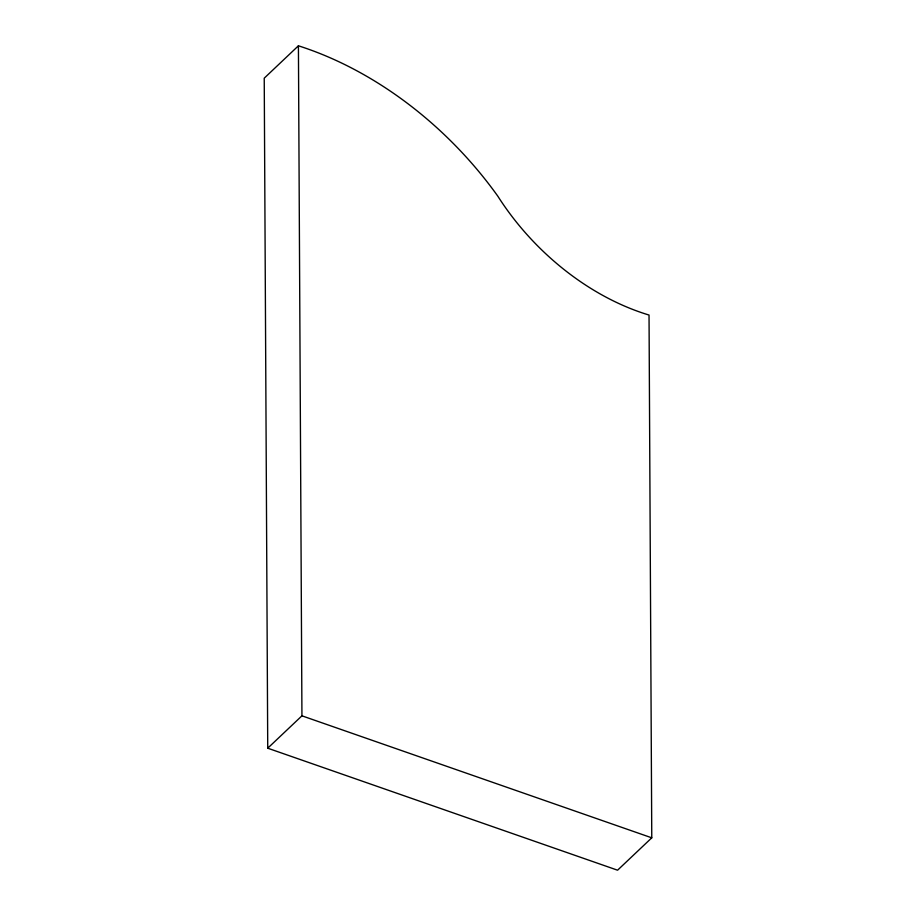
<?xml version="1.0" encoding="UTF-8"?>
<svg xmlns="http://www.w3.org/2000/svg" width="916" height="916" viewBox="0 0 916 916"><rect width="100%" height="100%" fill="white"/><g stroke="black" fill="none" stroke-linecap="round" stroke-linejoin="round"><path stroke-width="1.37" d="M298.421 45.8L264.232 78.181L267.735 748.2L617.567 870.2L651.768 837.819L649.032 315.047A210.772 146.697 46.6 0 1 497.823 196.184A301.776 210.016 46.6 0 0 298.421 45.8L301.936 715.82L267.735 748.2M301.936 715.82L651.768 837.819"/></g></svg>
